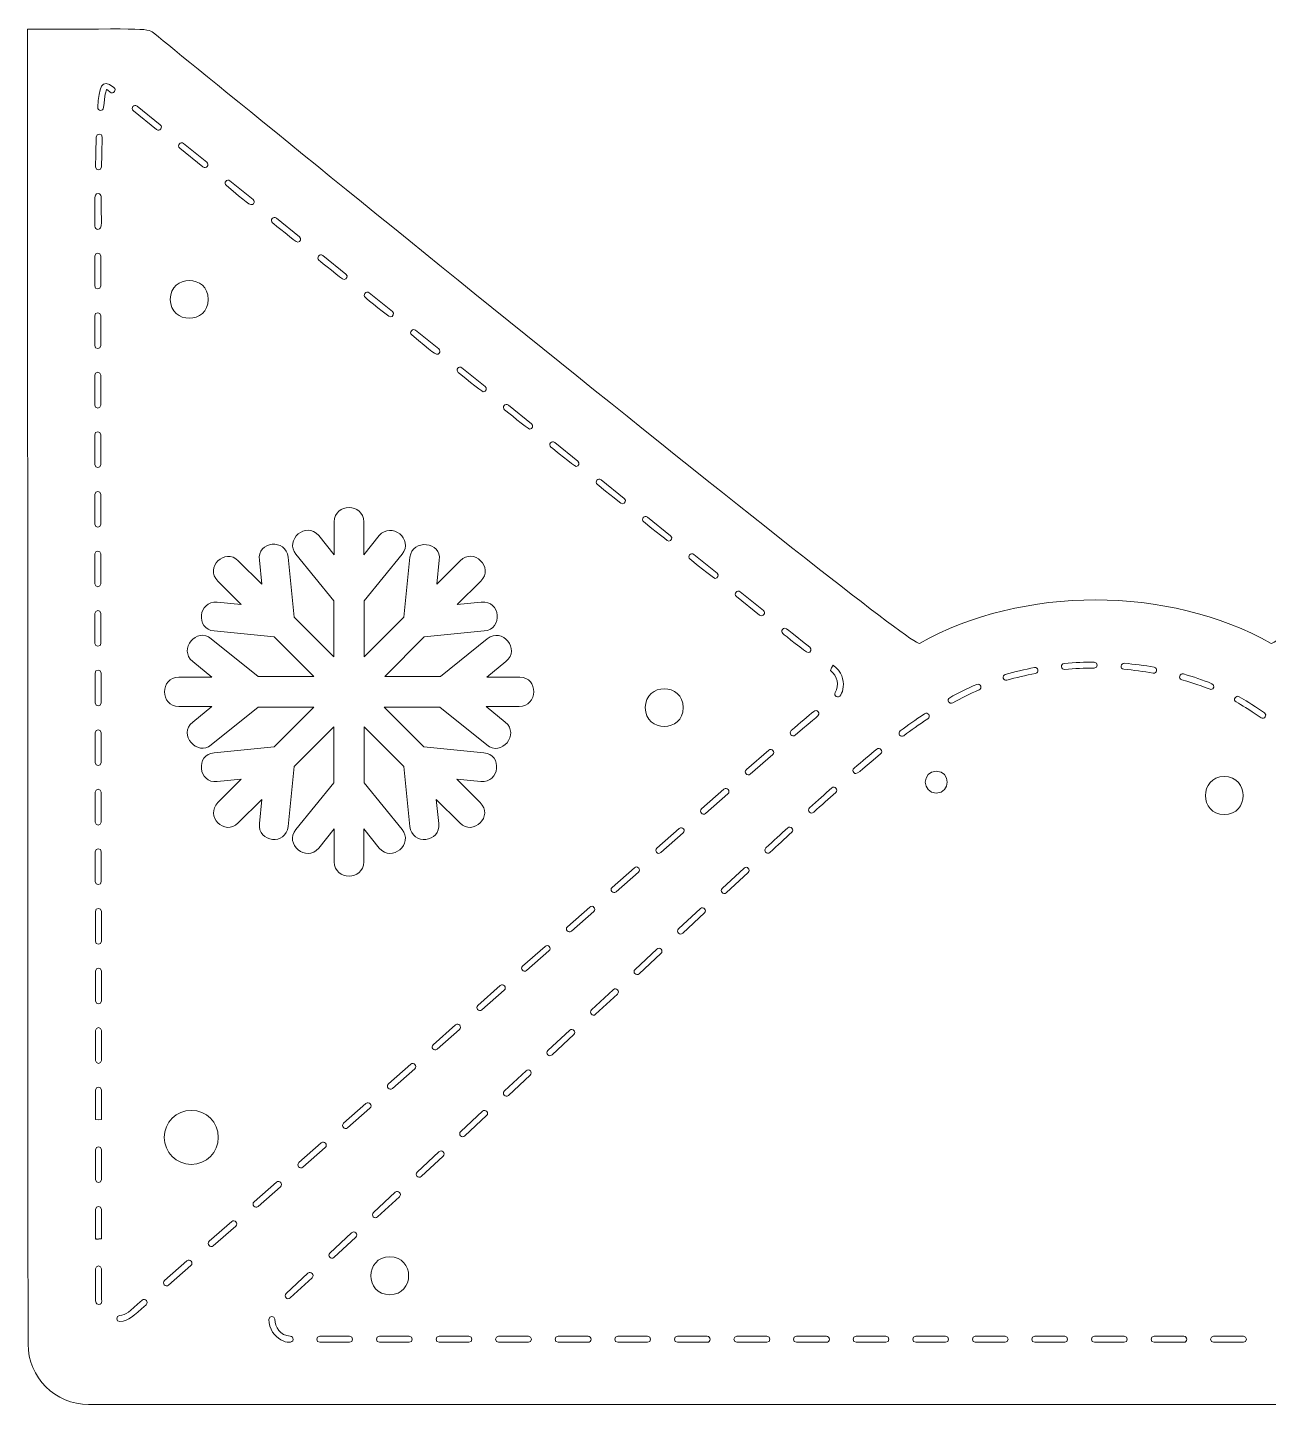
# Model space of a CAD drawing. Header units: inches. Extents: x 0.8 to 13, y 0.4 to 9.6.
# Drawn here: x 8.091 to 10.964, y 4.015 to 7.204 of the extents above; entities that cross this region are included whole.
import ezdxf

# ---------------------------------------------------------------- set-up
doc = ezdxf.new("R2010")
doc.units = ezdxf.units.IN
doc.header["$MEASUREMENT"] = 0
doc.layers.add('_U+0421_U+043B_U+043E_U+0439 1', color=7, linetype='Continuous')

msp = doc.modelspace()

# ---------------------------------------------------------------- linework, layer by layer
at = {"layer": '_U+0421_U+043B_U+043E_U+0439 1', "color": 12, "lineweight": 9, "true_color": 0xe30613}
msp.add_open_spline([(13.0343, 7.2003), (13.0343, 7.2003), (13.0336, 4.4131), (13.0331, 4.1545), (13.033, 4.0772), (12.9703, 4.0147), (12.893, 4.0147), (12.893, 4.0147), (8.2322, 4.0147), (8.2322, 4.0147), (8.1549, 4.0147), (8.0922, 4.0772), (8.0921, 4.1545), (8.0916, 4.4131), (8.0909, 7.2003), (8.0909, 7.2003), (8.378, 7.2003), (8.3676, 7.204), (8.3857, 7.1892), (8.5484, 7.0565), (10.1329, 5.765), (10.1555, 5.7777), (10.3953, 5.9119), (10.7308, 5.9117), (10.9702, 5.7777), (10.9928, 5.765), (12.5774, 7.0565), (12.7402, 7.1892), (12.7583, 7.2041), (12.7483, 7.2003), (13.0343, 7.2003)], degree=3, knots=[0, 0, 0, 0, 1, 1, 1, 2, 2, 2, 3, 3, 3, 4, 4, 4, 5, 5, 5, 6, 6, 6, 7, 7, 7, 8, 8, 8, 9, 9, 9, 10, 10, 10, 10], dxfattribs=at)
at = {"layer": '_U+0421_U+043B_U+043E_U+0439 1', "color": 7, "lineweight": 9, "true_color": 0xffffff}
for points, knots in [([(8.2533, 7.0197), (8.2525, 7.0105), (8.2664, 7.0094), (8.2671, 7.0186), (8.2695, 7.049), (8.2725, 7.0581), (8.2741, 7.0608), (8.2759, 7.0597), (8.2803, 7.056), (8.2821, 7.0546), (8.2892, 7.0488), (8.298, 7.0596), (8.2908, 7.0654), (8.261, 7.0895), (8.2567, 7.0633), (8.2533, 7.0197)], [0, 0, 0, 0, 1, 1, 1, 2, 2, 2, 3, 3, 3, 4, 4, 4, 5, 5, 5, 5]), ([(8.3445, 7.0221), (8.3374, 7.0279), (8.3287, 7.0171), (8.3358, 7.0113), (8.3358, 7.0113), (8.3896, 6.9681), (8.3896, 6.9681), (8.3967, 6.9623), (8.4054, 6.9731), (8.3983, 6.9789), (8.3983, 6.9789), (8.3445, 7.0221), (8.3445, 7.0221)], [0, 0, 0, 0, 1, 1, 1, 2, 2, 2, 3, 3, 3, 4, 4, 4, 4]), ([(8.2499, 6.9505), (8.2493, 6.9308), (8.2488, 6.908), (8.2483, 6.8815), (8.2482, 6.8723), (8.2621, 6.8722), (8.2622, 6.8813), (8.2627, 6.9077), (8.2632, 6.9304), (8.2638, 6.9501), (8.2641, 6.9593), (8.2502, 6.9597), (8.2499, 6.9505)], [0, 0, 0, 0, 1, 1, 1, 2, 2, 2, 3, 3, 3, 4, 4, 4, 4]), ([(8.497, 6.8815), (8.5042, 6.8757), (8.5129, 6.8865), (8.5057, 6.8923), (8.5057, 6.8923), (8.452, 6.9356), (8.452, 6.9356), (8.4449, 6.9413), (8.4361, 6.9305), (8.4433, 6.9248), (8.4433, 6.9248), (8.497, 6.8815), (8.497, 6.8815)], [0, 0, 0, 0, 1, 1, 1, 2, 2, 2, 3, 3, 3, 4, 4, 4, 4]), ([(8.6142, 6.796), (8.6166, 6.799), (8.6162, 6.8033), (8.6132, 6.8058), (8.6132, 6.8058), (8.5595, 6.849), (8.5595, 6.849), (8.5526, 6.8546), (8.5437, 6.8439), (8.5511, 6.8379), (8.597, 6.801), (8.6075, 6.7876), (8.6142, 6.796)], [0, 0, 0, 0, 1, 1, 1, 2, 2, 2, 3, 3, 3, 4, 4, 4, 4]), ([(8.2545, 6.8194), (8.2425, 6.8195), (8.2473, 6.8007), (8.2469, 6.7436), (8.2469, 6.7397), (8.25, 6.7366), (8.2538, 6.7366), (8.2656, 6.7366), (8.2608, 6.7536), (8.2614, 6.8124), (8.2614, 6.8162), (8.2583, 6.8194), (8.2545, 6.8194)], [0, 0, 0, 0, 1, 1, 1, 2, 2, 2, 3, 3, 3, 4, 4, 4, 4]), ([(8.7163, 6.7068), (8.7228, 6.7068), (8.7257, 6.7151), (8.7206, 6.7192), (8.7206, 6.7192), (8.6669, 6.7625), (8.6669, 6.7625), (8.6598, 6.7682), (8.651, 6.7574), (8.6582, 6.7517), (8.6613, 6.7491), (8.7123, 6.7068), (8.7163, 6.7068)], [0, 0, 0, 0, 1, 1, 1, 2, 2, 2, 3, 3, 3, 4, 4, 4, 4]), ([(8.2605, 6.6745), (8.2605, 6.6837), (8.2467, 6.6837), (8.2466, 6.6746), (8.2466, 6.6746), (8.2464, 6.6056), (8.2464, 6.6056), (8.2464, 6.5964), (8.2603, 6.5964), (8.2603, 6.6056), (8.2603, 6.6056), (8.2605, 6.6745), (8.2605, 6.6745)], [0, 0, 0, 0, 1, 1, 1, 2, 2, 2, 3, 3, 3, 4, 4, 4, 4]), ([(8.8237, 6.6203), (8.8302, 6.6203), (8.8332, 6.6285), (8.8281, 6.6326), (8.8281, 6.6326), (8.7743, 6.6759), (8.7743, 6.6759), (8.7672, 6.6817), (8.7585, 6.6708), (8.7656, 6.6651), (8.7687, 6.6626), (8.8197, 6.6203), (8.8237, 6.6203)], [0, 0, 0, 0, 1, 1, 1, 2, 2, 2, 3, 3, 3, 4, 4, 4, 4]), ([(8.5093, 6.5744), (8.5093, 6.6325), (8.4214, 6.6326), (8.4214, 6.5744), (8.4214, 6.5163), (8.5093, 6.5162), (8.5093, 6.5744)], [0, 0, 0, 0, 1, 1, 1, 2, 2, 2, 2]), ([(8.9311, 6.5337), (8.9377, 6.5337), (8.9406, 6.5419), (8.9355, 6.546), (8.9355, 6.546), (8.8818, 6.5893), (8.8818, 6.5893), (8.8746, 6.5951), (8.8659, 6.5843), (8.8731, 6.5785), (8.8762, 6.576), (8.9271, 6.5337), (8.9311, 6.5337)], [0, 0, 0, 0, 1, 1, 1, 2, 2, 2, 3, 3, 3, 4, 4, 4, 4]), ([(8.2463, 6.5366), (8.2463, 6.5366), (8.2463, 6.4676), (8.2463, 6.4676), (8.2463, 6.4585), (8.2602, 6.4585), (8.2602, 6.4676), (8.2602, 6.4676), (8.2602, 6.5366), (8.2602, 6.5366), (8.2602, 6.5458), (8.2463, 6.5458), (8.2463, 6.5366)], [0, 0, 0, 0, 1, 1, 1, 2, 2, 2, 3, 3, 3, 4, 4, 4, 4]), ([(9.0439, 6.4497), (9.0463, 6.4527), (9.0459, 6.4571), (9.0429, 6.4595), (9.0429, 6.4595), (8.9892, 6.5028), (8.9892, 6.5028), (8.982, 6.5085), (8.9733, 6.4977), (8.9805, 6.492), (9.0266, 6.4548), (9.0372, 6.4413), (9.0439, 6.4497)], [0, 0, 0, 0, 1, 1, 1, 2, 2, 2, 3, 3, 3, 4, 4, 4, 4]), ([(9.1459, 6.3606), (9.1524, 6.3606), (9.1554, 6.3688), (9.1503, 6.3729), (9.1503, 6.3729), (9.0966, 6.4162), (9.0966, 6.4162), (9.0894, 6.422), (9.0807, 6.4111), (9.0879, 6.4054), (9.091, 6.4029), (9.1419, 6.3606), (9.1459, 6.3606)], [0, 0, 0, 0, 1, 1, 1, 2, 2, 2, 3, 3, 3, 4, 4, 4, 4]), ([(8.2463, 6.3296), (8.2463, 6.3296), (8.2463, 6.3986), (8.2463, 6.3986), (8.2463, 6.4078), (8.2602, 6.4078), (8.2602, 6.3986), (8.2602, 6.3986), (8.2602, 6.3297), (8.2602, 6.3297), (8.2602, 6.3205), (8.2463, 6.3205), (8.2463, 6.3296)], [0, 0, 0, 0, 1, 1, 1, 2, 2, 2, 3, 3, 3, 4, 4, 4, 4]), ([(9.2533, 6.274), (9.2598, 6.274), (9.2628, 6.2823), (9.2577, 6.2864), (9.2577, 6.2864), (9.204, 6.3296), (9.204, 6.3296), (9.1968, 6.3354), (9.1881, 6.3246), (9.1953, 6.3188), (9.1984, 6.3163), (9.2493, 6.274), (9.2533, 6.274)], [0, 0, 0, 0, 1, 1, 1, 2, 2, 2, 3, 3, 3, 4, 4, 4, 4]), ([(8.2603, 6.1917), (8.2603, 6.1917), (8.2603, 6.2607), (8.2603, 6.2607), (8.2603, 6.2699), (8.2464, 6.2698), (8.2464, 6.2607), (8.2464, 6.2607), (8.2464, 6.1917), (8.2464, 6.1917), (8.2465, 6.1825), (8.2603, 6.1825), (8.2603, 6.1917)], [0, 0, 0, 0, 1, 1, 1, 2, 2, 2, 3, 3, 3, 4, 4, 4, 4]), ([(9.3607, 6.1875), (9.3672, 6.1875), (9.3701, 6.1957), (9.365, 6.1998), (9.365, 6.1998), (9.3113, 6.2431), (9.3113, 6.2431), (9.3042, 6.2488), (9.2955, 6.238), (9.3026, 6.2323), (9.3057, 6.2298), (9.3567, 6.1875), (9.3607, 6.1875)], [0, 0, 0, 0, 1, 1, 1, 2, 2, 2, 3, 3, 3, 4, 4, 4, 4]), ([(9.468, 6.1009), (9.4746, 6.1009), (9.4775, 6.1092), (9.4724, 6.1133), (9.4724, 6.1133), (9.4187, 6.1565), (9.4187, 6.1565), (9.4115, 6.1623), (9.4028, 6.1515), (9.41, 6.1457), (9.4131, 6.1432), (9.464, 6.1009), (9.468, 6.1009)], [0, 0, 0, 0, 1, 1, 1, 2, 2, 2, 3, 3, 3, 4, 4, 4, 4]), ([(8.2605, 6.0537), (8.2605, 6.0537), (8.2604, 6.1227), (8.2604, 6.1227), (8.2604, 6.1319), (8.2465, 6.1318), (8.2465, 6.1227), (8.2465, 6.1227), (8.2466, 6.0537), (8.2466, 6.0537), (8.2467, 6.0445), (8.2605, 6.0445), (8.2605, 6.0537)], [0, 0, 0, 0, 1, 1, 1, 2, 2, 2, 3, 3, 3, 4, 4, 4, 4]), ([(8.6275, 5.3605), (8.6233, 5.316), (8.69, 5.3091), (8.6941, 5.3535), (8.6941, 5.3535), (8.708, 5.4924), (8.708, 5.4924), (8.708, 5.4924), (8.7997, 5.5841), (8.7997, 5.5841), (8.7997, 5.5841), (8.7997, 5.4549), (8.7997, 5.4549), (8.7997, 5.4549), (8.7122, 5.3466), (8.7122, 5.3466), (8.6841, 5.3129), (8.7363, 5.2692), (8.765, 5.3035), (8.765, 5.3035), (8.8011, 5.348), (8.8011, 5.348), (8.8011, 5.348), (8.8011, 5.2716), (8.8011, 5.2716), (8.8011, 5.2272), (8.8691, 5.2272), (8.8691, 5.2716), (8.8691, 5.2716), (8.8691, 5.348), (8.8691, 5.348), (8.8691, 5.348), (8.9052, 5.3035), (8.9052, 5.3035), (8.9346, 5.2683), (8.9849, 5.3143), (8.958, 5.3466), (8.958, 5.3466), (8.8705, 5.4549), (8.8705, 5.4549), (8.8705, 5.4549), (8.8705, 5.5841), (8.8705, 5.5841), (8.8705, 5.5841), (8.9622, 5.4924), (8.9622, 5.4924), (8.9622, 5.4924), (8.9761, 5.3535), (8.9761, 5.3535), (8.9802, 5.3091), (9.0483, 5.316), (9.0427, 5.3605), (9.0427, 5.3605), (9.0372, 5.416), (9.0372, 5.416), (9.0372, 5.416), (9.0913, 5.3619), (9.0913, 5.3619), (9.1233, 5.3299), (9.1705, 5.3785), (9.1386, 5.4091), (9.1386, 5.4091), (9.0844, 5.4633), (9.0844, 5.4633), (9.0844, 5.4633), (9.14, 5.4577), (9.14, 5.4577), (9.1844, 5.4535), (9.1913, 5.5202), (9.1469, 5.5244), (9.1469, 5.5244), (9.008, 5.5383), (9.008, 5.5383), (9.008, 5.5383), (8.9163, 5.6299), (8.9163, 5.6299), (8.9163, 5.6299), (9.0455, 5.6299), (9.0455, 5.6299), (9.0455, 5.6299), (9.1538, 5.5424), (9.1538, 5.5424), (9.1875, 5.5144), (9.2312, 5.5666), (9.1969, 5.5952), (9.1969, 5.5952), (9.1525, 5.6313), (9.1525, 5.6313), (9.1525, 5.6313), (9.2288, 5.6313), (9.2288, 5.6313), (9.2727, 5.6313), (9.2747, 5.6994), (9.2302, 5.6994), (9.2302, 5.6994), (9.1538, 5.6994), (9.1538, 5.6994), (9.1538, 5.6994), (9.1983, 5.7355), (9.1983, 5.7355), (9.233, 5.7633), (9.19, 5.816), (9.1552, 5.7883), (9.1552, 5.7883), (9.0469, 5.7008), (9.0469, 5.7008), (9.0469, 5.7008), (8.9177, 5.7008), (8.9177, 5.7008), (8.9177, 5.7008), (9.0094, 5.7924), (9.0094, 5.7924), (9.0094, 5.7924), (9.1483, 5.8063), (9.1483, 5.8063), (9.1927, 5.8105), (9.1858, 5.8785), (9.1413, 5.873), (9.1413, 5.873), (9.0858, 5.8674), (9.0858, 5.8674), (9.0858, 5.8674), (9.14, 5.9216), (9.14, 5.9216), (9.1719, 5.9535), (9.1233, 6.0008), (9.0927, 5.9688), (9.0927, 5.9688), (9.0386, 5.9147), (9.0386, 5.9147), (9.0386, 5.9147), (9.0441, 5.9702), (9.0441, 5.9702), (9.0496, 6.0136), (8.9818, 6.0204), (8.9761, 5.9772), (8.9761, 5.9772), (8.9622, 5.8383), (8.9622, 5.8383), (8.9622, 5.8383), (8.8705, 5.7466), (8.8705, 5.7466), (8.8705, 5.7466), (8.8705, 5.8758), (8.8705, 5.8758), (8.8705, 5.8758), (8.958, 5.9841), (8.958, 5.9841), (8.9858, 6.0188), (8.933, 6.0605), (8.9052, 6.0272), (8.9052, 6.0272), (8.8691, 5.9827), (8.8691, 5.9827), (8.8691, 5.9827), (8.8691, 6.0591), (8.8691, 6.0591), (8.8691, 6.1035), (8.8011, 6.1035), (8.8011, 6.0591), (8.8011, 6.0591), (8.8011, 5.9827), (8.8011, 5.9827), (8.8011, 5.9827), (8.765, 6.0272), (8.765, 6.0272), (8.7356, 6.0624), (8.6853, 6.0164), (8.7122, 5.9841), (8.7122, 5.9841), (8.7997, 5.8758), (8.7997, 5.8758), (8.7997, 5.8758), (8.7997, 5.7466), (8.7997, 5.7466), (8.7997, 5.7466), (8.708, 5.8383), (8.708, 5.8383), (8.708, 5.8383), (8.6941, 5.9772), (8.6941, 5.9772), (8.69, 6.0216), (8.6219, 6.0147), (8.6275, 5.9702), (8.6275, 5.9702), (8.633, 5.9147), (8.633, 5.9147), (8.633, 5.9147), (8.5788, 5.9688), (8.5788, 5.9688), (8.5481, 5.9996), (8.4996, 5.9536), (8.5316, 5.9216), (8.5316, 5.9216), (8.5858, 5.8674), (8.5858, 5.8674), (8.5858, 5.8674), (8.5302, 5.873), (8.5302, 5.873), (8.4858, 5.8772), (8.4788, 5.8105), (8.5233, 5.8063), (8.5233, 5.8063), (8.6622, 5.7924), (8.6622, 5.7924), (8.6622, 5.7924), (8.7538, 5.7008), (8.7538, 5.7008), (8.7538, 5.7008), (8.6247, 5.7008), (8.6247, 5.7008), (8.6247, 5.7008), (8.5163, 5.7883), (8.5163, 5.7883), (8.4827, 5.8163), (8.4389, 5.7641), (8.4733, 5.7355), (8.4733, 5.7355), (8.5177, 5.6994), (8.5177, 5.6994), (8.5177, 5.6994), (8.4413, 5.6994), (8.4413, 5.6994), (8.3969, 5.6994), (8.3969, 5.6313), (8.4413, 5.6313), (8.4413, 5.6313), (8.5177, 5.6313), (8.5177, 5.6313), (8.5177, 5.6313), (8.4733, 5.5952), (8.4733, 5.5952), (8.4381, 5.5659), (8.4841, 5.5155), (8.5163, 5.5424), (8.5163, 5.5424), (8.6247, 5.6299), (8.6247, 5.6299), (8.6247, 5.6299), (8.7538, 5.6299), (8.7538, 5.6299), (8.7538, 5.6299), (8.6622, 5.5383), (8.6622, 5.5383), (8.6622, 5.5383), (8.5233, 5.5244), (8.5233, 5.5244), (8.4788, 5.5202), (8.4858, 5.4522), (8.5302, 5.4577), (8.5302, 5.4577), (8.5858, 5.4633), (8.5858, 5.4633), (8.5858, 5.4633), (8.5316, 5.4091), (8.5316, 5.4091), (8.5008, 5.3783), (8.5469, 5.3299), (8.5788, 5.3619), (8.5788, 5.3619), (8.633, 5.416), (8.633, 5.416), (8.633, 5.416), (8.6275, 5.3605), (8.6275, 5.3605)], [0, 0, 0, 0, 1, 1, 1, 2, 2, 2, 3, 3, 3, 4, 4, 4, 5, 5, 5, 6, 6, 6, 7, 7, 7, 8, 8, 8, 9, 9, 9, 10, 10, 10, 11, 11, 11, 12, 12, 12, 13, 13, 13, 14, 14, 14, 15, 15, 15, 16, 16, 16, 17, 17, 17, 18, 18, 18, 19, 19, 19, 20, 20, 20, 21, 21, 21, 22, 22, 22, 23, 23, 23, 24, 24, 24, 25, 25, 25, 26, 26, 26, 27, 27, 27, 28, 28, 28, 29, 29, 29, 30, 30, 30, 31, 31, 31, 32, 32, 32, 33, 33, 33, 34, 34, 34, 35, 35, 35, 36, 36, 36, 37, 37, 37, 38, 38, 38, 39, 39, 39, 40, 40, 40, 41, 41, 41, 42, 42, 42, 43, 43, 43, 44, 44, 44, 45, 45, 45, 46, 46, 46, 47, 47, 47, 48, 48, 48, 49, 49, 49, 50, 50, 50, 51, 51, 51, 52, 52, 52, 53, 53, 53, 54, 54, 54, 55, 55, 55, 56, 56, 56, 57, 57, 57, 58, 58, 58, 59, 59, 59, 60, 60, 60, 61, 61, 61, 62, 62, 62, 63, 63, 63, 64, 64, 64, 65, 65, 65, 66, 66, 66, 67, 67, 67, 68, 68, 68, 69, 69, 69, 70, 70, 70, 71, 71, 71, 72, 72, 72, 73, 73, 73, 74, 74, 74, 75, 75, 75, 76, 76, 76, 77, 77, 77, 78, 78, 78, 79, 79, 79, 80, 80, 80, 81, 81, 81, 82, 82, 82, 83, 83, 83, 84, 84, 84, 85, 85, 85, 86, 86, 86, 87, 87, 87, 88, 88, 88, 88]), ([(9.5754, 6.0144), (9.5819, 6.0144), (9.5848, 6.0227), (9.5797, 6.0268), (9.5797, 6.0268), (9.5261, 6.07), (9.5261, 6.07), (9.5189, 6.0758), (9.5102, 6.0649), (9.5173, 6.0592), (9.5204, 6.0567), (9.5714, 6.0144), (9.5754, 6.0144)], [0, 0, 0, 0, 1, 1, 1, 2, 2, 2, 3, 3, 3, 4, 4, 4, 4]), ([(8.2607, 5.9157), (8.2607, 5.9157), (8.2606, 5.9847), (8.2606, 5.9847), (8.2606, 5.994), (8.2467, 5.9937), (8.2467, 5.9847), (8.2467, 5.9847), (8.2468, 5.9157), (8.2468, 5.9157), (8.2468, 5.9065), (8.2607, 5.9065), (8.2607, 5.9157)], [0, 0, 0, 0, 1, 1, 1, 2, 2, 2, 3, 3, 3, 4, 4, 4, 4]), ([(9.6827, 5.928), (9.6892, 5.928), (9.6922, 5.9363), (9.6871, 5.9404), (9.6871, 5.9404), (9.6334, 5.9836), (9.6334, 5.9836), (9.6263, 5.9893), (9.6175, 5.9785), (9.6247, 5.9728), (9.6278, 5.9703), (9.6787, 5.928), (9.6827, 5.928)], [0, 0, 0, 0, 1, 1, 1, 2, 2, 2, 3, 3, 3, 4, 4, 4, 4]), ([(9.7857, 5.8433), (9.7929, 5.8376), (9.8016, 5.8484), (9.7944, 5.8541), (9.7944, 5.8541), (9.7407, 5.8972), (9.7407, 5.8972), (9.7336, 5.903), (9.7249, 5.8921), (9.732, 5.8864), (9.732, 5.8864), (9.7857, 5.8433), (9.7857, 5.8433)], [0, 0, 0, 0, 1, 1, 1, 2, 2, 2, 3, 3, 3, 4, 4, 4, 4]), ([(8.2609, 5.7777), (8.2609, 5.7777), (8.2608, 5.8467), (8.2608, 5.8467), (8.2608, 5.856), (8.2469, 5.8556), (8.2469, 5.8467), (8.2469, 5.8467), (8.247, 5.7777), (8.247, 5.7777), (8.247, 5.7685), (8.2609, 5.7685), (8.2609, 5.7777)], [0, 0, 0, 0, 1, 1, 1, 2, 2, 2, 3, 3, 3, 4, 4, 4, 4]), ([(9.8977, 5.7561), (9.9043, 5.7561), (9.9072, 5.7644), (9.902, 5.7685), (9.8512, 5.8085), (9.8451, 5.8185), (9.8384, 5.8101), (9.836, 5.8071), (9.8365, 5.8027), (9.8395, 5.8003), (9.8426, 5.7979), (9.8938, 5.7561), (9.8977, 5.7561)], [0, 0, 0, 0, 1, 1, 1, 2, 2, 2, 3, 3, 3, 4, 4, 4, 4]), ([(8.2611, 5.6397), (8.2611, 5.6397), (8.261, 5.7087), (8.261, 5.7087), (8.261, 5.7179), (8.2471, 5.7179), (8.2471, 5.7087), (8.2471, 5.7087), (8.2472, 5.6397), (8.2472, 5.6397), (8.2473, 5.6305), (8.2611, 5.6305), (8.2611, 5.6397)], [0, 0, 0, 0, 1, 1, 1, 2, 2, 2, 3, 3, 3, 4, 4, 4, 4]), ([(9.9567, 5.7266), (9.9567, 5.7266), (9.9563, 5.7269), (9.9562, 5.7269), (9.9562, 5.7269), (9.9522, 5.7213), (9.9522, 5.7213), (9.9522, 5.7213), (9.9496, 5.7146), (9.9496, 5.7146), (9.9666, 5.7022), (9.9699, 5.68), (9.9606, 5.6637), (9.9587, 5.6604), (9.9599, 5.6562), (9.9632, 5.6543), (9.9771, 5.6463), (9.9948, 5.699), (9.9567, 5.7266)], [0, 0, 0, 0, 1, 1, 1, 2, 2, 2, 3, 3, 3, 4, 4, 4, 5, 5, 5, 6, 6, 6, 6]), ([(10.3581, 5.6923), (10.3795, 5.6985), (10.4018, 5.7037), (10.4245, 5.7079), (10.4335, 5.7096), (10.431, 5.7233), (10.422, 5.7216), (10.3989, 5.7173), (10.3761, 5.7119), (10.3542, 5.7056), (10.3454, 5.703), (10.3493, 5.6897), (10.3581, 5.6923)], [0, 0, 0, 0, 1, 1, 1, 2, 2, 2, 3, 3, 3, 4, 4, 4, 4]), ([(10.4922, 5.7172), (10.5147, 5.7193), (10.5377, 5.7204), (10.5604, 5.7204), (10.5696, 5.7205), (10.5696, 5.7343), (10.5604, 5.7343), (10.5399, 5.7343), (10.5152, 5.7333), (10.4909, 5.7311), (10.4817, 5.7302), (10.4831, 5.7164), (10.4922, 5.7172)], [0, 0, 0, 0, 1, 1, 1, 2, 2, 2, 3, 3, 3, 4, 4, 4, 4]), ([(10.6287, 5.7176), (10.6515, 5.7157), (10.6743, 5.7127), (10.6964, 5.7087), (10.7055, 5.7071), (10.7079, 5.7208), (10.6989, 5.7224), (10.6763, 5.7264), (10.6531, 5.7295), (10.6299, 5.7315), (10.6209, 5.7324), (10.6195, 5.7184), (10.6287, 5.7176)], [0, 0, 0, 0, 1, 1, 1, 2, 2, 2, 3, 3, 3, 4, 4, 4, 4]), ([(10.763, 5.6935), (10.7938, 5.6847), (10.8301, 5.6709), (10.8301, 5.6709), (10.8377, 5.6709), (10.8398, 5.6814), (10.8327, 5.6842), (10.8117, 5.6928), (10.7895, 5.7004), (10.7668, 5.7068), (10.758, 5.7093), (10.7541, 5.696), (10.763, 5.6935)], [0, 0, 0, 0, 1, 1, 1, 2, 2, 2, 3, 3, 3, 4, 4, 4, 4]), ([(9.5209, 5.6288), (9.5209, 5.5707), (9.6089, 5.5706), (9.6089, 5.6288), (9.6089, 5.6869), (9.5209, 5.687), (9.5209, 5.6288)], [0, 0, 0, 0, 1, 1, 1, 2, 2, 2, 2]), ([(10.2884, 5.6826), (10.2664, 5.6734), (10.2453, 5.6631), (10.2257, 5.6518), (10.2178, 5.6473), (10.2246, 5.6352), (10.2327, 5.6398), (10.2518, 5.6508), (10.2723, 5.6608), (10.2937, 5.6697), (10.3022, 5.6732), (10.297, 5.686), (10.2884, 5.6826)], [0, 0, 0, 0, 1, 1, 1, 2, 2, 2, 3, 3, 3, 4, 4, 4, 4]), ([(10.9541, 5.6169), (10.9222, 5.6382), (10.9101, 5.6458), (10.8956, 5.654), (10.8877, 5.6585), (10.8808, 5.6464), (10.8888, 5.6419), (10.9027, 5.6341), (10.9145, 5.6267), (10.9464, 5.6053), (10.954, 5.6002), (10.9617, 5.6118), (10.9541, 5.6169)], [0, 0, 0, 0, 1, 1, 1, 2, 2, 2, 3, 3, 3, 4, 4, 4, 4]), ([(9.9209, 5.6193), (9.9185, 5.6223), (9.9141, 5.6227), (9.9111, 5.6202), (9.8975, 5.6087), (9.8805, 5.5942), (9.8588, 5.5755), (9.8519, 5.5695), (9.861, 5.559), (9.8679, 5.565), (9.9175, 5.6078), (9.9277, 5.6112), (9.9209, 5.6193)], [0, 0, 0, 0, 1, 1, 1, 2, 2, 2, 3, 3, 3, 4, 4, 4, 4]), ([(10.1675, 5.6145), (10.1465, 5.6004), (10.1286, 5.5878), (10.1112, 5.5749), (10.1038, 5.5695), (10.1121, 5.5583), (10.1194, 5.5638), (10.1367, 5.5765), (10.1544, 5.589), (10.1752, 5.603), (10.1829, 5.6081), (10.1751, 5.6197), (10.1675, 5.6145)], [0, 0, 0, 0, 1, 1, 1, 2, 2, 2, 3, 3, 3, 4, 4, 4, 4]), ([(8.2613, 5.5017), (8.2613, 5.5017), (8.2612, 5.5707), (8.2612, 5.5707), (8.2612, 5.5799), (8.2473, 5.5799), (8.2473, 5.5707), (8.2473, 5.5707), (8.2474, 5.5017), (8.2474, 5.5017), (8.2475, 5.4925), (8.2613, 5.4925), (8.2613, 5.5017)], [0, 0, 0, 0, 1, 1, 1, 2, 2, 2, 3, 3, 3, 4, 4, 4, 4]), ([(9.7641, 5.4746), (9.7641, 5.4746), (9.8159, 5.5199), (9.8159, 5.5199), (9.8229, 5.5259), (9.8137, 5.5364), (9.8068, 5.5304), (9.8068, 5.5304), (9.7549, 5.4851), (9.7549, 5.4851), (9.748, 5.4791), (9.7572, 5.4686), (9.7641, 5.4746)], [0, 0, 0, 0, 1, 1, 1, 2, 2, 2, 3, 3, 3, 4, 4, 4, 4]), ([(10.0656, 5.5218), (10.0728, 5.5276), (10.0639, 5.5384), (10.0568, 5.5326), (10.0408, 5.5195), (10.0236, 5.5049), (10.0042, 5.4882), (10.0013, 5.4857), (10.001, 5.4813), (10.0035, 5.4784), (10.0103, 5.4705), (10.0133, 5.4791), (10.0656, 5.5218)], [0, 0, 0, 0, 1, 1, 1, 2, 2, 2, 3, 3, 3, 4, 4, 4, 4]), ([(10.1945, 5.4309), (10.2282, 5.4309), (10.2282, 5.4818), (10.1945, 5.4818), (10.1609, 5.4818), (10.1608, 5.4309), (10.1945, 5.4309)], [0, 0, 0, 0, 1, 1, 1, 2, 2, 2, 2]), ([(10.8612, 5.4691), (10.8031, 5.4691), (10.803, 5.3811), (10.8612, 5.3811), (10.9193, 5.3811), (10.9194, 5.4691), (10.8612, 5.4691)], [0, 0, 0, 0, 1, 1, 1, 2, 2, 2, 2]), ([(8.2615, 5.3637), (8.2615, 5.3637), (8.2614, 5.4327), (8.2614, 5.4327), (8.2614, 5.4419), (8.2475, 5.4419), (8.2475, 5.4327), (8.2475, 5.4327), (8.2476, 5.3637), (8.2476, 5.3637), (8.2476, 5.3545), (8.2615, 5.3545), (8.2615, 5.3637)], [0, 0, 0, 0, 1, 1, 1, 2, 2, 2, 3, 3, 3, 4, 4, 4, 4]), ([(9.6605, 5.3839), (9.6605, 5.3839), (9.7123, 5.4293), (9.7123, 5.4293), (9.7192, 5.4353), (9.7101, 5.4458), (9.7031, 5.4397), (9.7031, 5.4397), (9.6513, 5.3943), (9.6513, 5.3943), (9.6444, 5.3883), (9.6536, 5.3779), (9.6605, 5.3839)], [0, 0, 0, 0, 1, 1, 1, 2, 2, 2, 3, 3, 3, 4, 4, 4, 4]), ([(9.9526, 5.4427), (9.9368, 5.4287), (9.9199, 5.4134), (9.9015, 5.3967), (9.8947, 5.3905), (9.904, 5.3802), (9.9108, 5.3864), (9.9292, 5.4031), (9.9461, 5.4183), (9.9618, 5.4323), (9.9686, 5.4384), (9.9594, 5.4488), (9.9526, 5.4427)], [0, 0, 0, 0, 1, 1, 1, 2, 2, 2, 3, 3, 3, 4, 4, 4, 4]), ([(9.5995, 5.3489), (9.5995, 5.3489), (9.5478, 5.3034), (9.5478, 5.3034), (9.5409, 5.2974), (9.55, 5.2869), (9.5569, 5.293), (9.5569, 5.293), (9.6087, 5.3384), (9.6087, 5.3384), (9.6156, 5.3445), (9.6065, 5.3549), (9.5995, 5.3489)], [0, 0, 0, 0, 1, 1, 1, 2, 2, 2, 3, 3, 3, 4, 4, 4, 4]), ([(9.8506, 5.3503), (9.8347, 5.3357), (9.8179, 5.3202), (9.8, 5.3037), (9.7932, 5.2975), (9.8027, 5.2873), (9.8094, 5.2935), (9.8273, 5.31), (9.8441, 5.3255), (9.86, 5.3401), (9.8668, 5.3462), (9.8574, 5.3565), (9.8506, 5.3503)], [0, 0, 0, 0, 1, 1, 1, 2, 2, 2, 3, 3, 3, 4, 4, 4, 4]), ([(8.2617, 5.2257), (8.2617, 5.2257), (8.2616, 5.2947), (8.2616, 5.2947), (8.2616, 5.3039), (8.2477, 5.3039), (8.2477, 5.2947), (8.2477, 5.2947), (8.2478, 5.2257), (8.2478, 5.2257), (8.2478, 5.2165), (8.2617, 5.2165), (8.2617, 5.2257)], [0, 0, 0, 0, 1, 1, 1, 2, 2, 2, 3, 3, 3, 4, 4, 4, 4]), ([(9.4534, 5.202), (9.4534, 5.202), (9.5052, 5.2475), (9.5052, 5.2475), (9.5121, 5.2535), (9.5028, 5.2639), (9.496, 5.2579), (9.496, 5.2579), (9.4442, 5.2124), (9.4442, 5.2124), (9.4373, 5.2064), (9.4465, 5.1959), (9.4534, 5.202)], [0, 0, 0, 0, 1, 1, 1, 2, 2, 2, 3, 3, 3, 4, 4, 4, 4]), ([(9.7495, 5.257), (9.7495, 5.257), (9.699, 5.2101), (9.699, 5.2101), (9.6923, 5.2039), (9.7017, 5.1937), (9.7084, 5.2), (9.7084, 5.2), (9.7589, 5.2468), (9.7589, 5.2468), (9.7657, 5.253), (9.7562, 5.2632), (9.7495, 5.257)], [0, 0, 0, 0, 1, 1, 1, 2, 2, 2, 3, 3, 3, 4, 4, 4, 4]), ([(9.3498, 5.1109), (9.3498, 5.1109), (9.4016, 5.1564), (9.4016, 5.1564), (9.4085, 5.1625), (9.3993, 5.1729), (9.3924, 5.1669), (9.3924, 5.1669), (9.3406, 5.1213), (9.3406, 5.1213), (9.3338, 5.1153), (9.3429, 5.1049), (9.3498, 5.1109)], [0, 0, 0, 0, 1, 1, 1, 2, 2, 2, 3, 3, 3, 4, 4, 4, 4]), ([(9.6485, 5.1633), (9.6485, 5.1633), (9.5981, 5.1164), (9.5981, 5.1164), (9.5914, 5.1101), (9.6009, 5.1), (9.6076, 5.1062), (9.6076, 5.1062), (9.658, 5.1531), (9.658, 5.1531), (9.6647, 5.1593), (9.6553, 5.1695), (9.6485, 5.1633)], [0, 0, 0, 0, 1, 1, 1, 2, 2, 2, 3, 3, 3, 4, 4, 4, 4]), ([(8.2618, 5.0877), (8.2618, 5.0877), (8.2618, 5.1567), (8.2618, 5.1567), (8.2617, 5.1659), (8.2478, 5.1658), (8.2479, 5.1567), (8.2479, 5.1567), (8.2479, 5.0877), (8.2479, 5.0877), (8.2479, 5.0785), (8.2618, 5.0785), (8.2618, 5.0877)], [0, 0, 0, 0, 1, 1, 1, 2, 2, 2, 3, 3, 3, 4, 4, 4, 4]), ([(9.2462, 5.0198), (9.2462, 5.0198), (9.298, 5.0654), (9.298, 5.0654), (9.3049, 5.0714), (9.2957, 5.0819), (9.2889, 5.0758), (9.2889, 5.0758), (9.2371, 5.0303), (9.2371, 5.0303), (9.2302, 5.0242), (9.2394, 5.0138), (9.2462, 5.0198)], [0, 0, 0, 0, 1, 1, 1, 2, 2, 2, 3, 3, 3, 4, 4, 4, 4]), ([(9.5477, 5.0694), (9.5477, 5.0694), (9.4973, 5.0225), (9.4973, 5.0225), (9.4906, 5.0162), (9.5, 5.0061), (9.5068, 5.0123), (9.5068, 5.0123), (9.5572, 5.0593), (9.5572, 5.0593), (9.5639, 5.0655), (9.5544, 5.0757), (9.5477, 5.0694)], [0, 0, 0, 0, 1, 1, 1, 2, 2, 2, 3, 3, 3, 4, 4, 4, 4]), ([(8.2619, 4.9497), (8.2619, 4.9497), (8.2619, 5.0187), (8.2619, 5.0187), (8.2619, 5.0279), (8.248, 5.0279), (8.248, 5.0187), (8.248, 5.0187), (8.2481, 4.9497), (8.2481, 4.9497), (8.2481, 4.9405), (8.2619, 4.9405), (8.2619, 4.9497)], [0, 0, 0, 0, 1, 1, 1, 2, 2, 2, 3, 3, 3, 4, 4, 4, 4]), ([(9.1853, 4.9848), (9.1853, 4.9848), (9.1335, 4.9392), (9.1335, 4.9392), (9.1266, 4.9332), (9.1357, 4.9227), (9.1426, 4.9288), (9.1426, 4.9288), (9.1944, 4.9743), (9.1944, 4.9743), (9.2013, 4.9804), (9.1922, 4.9908), (9.1853, 4.9848)], [0, 0, 0, 0, 1, 1, 1, 2, 2, 2, 3, 3, 3, 4, 4, 4, 4]), ([(9.4469, 4.9755), (9.4469, 4.9755), (9.3964, 4.9286), (9.3964, 4.9286), (9.3897, 4.9223), (9.3992, 4.9122), (9.4059, 4.9184), (9.4059, 4.9184), (9.4563, 4.9654), (9.4563, 4.9654), (9.463, 4.9716), (9.4536, 4.9818), (9.4469, 4.9755)], [0, 0, 0, 0, 1, 1, 1, 2, 2, 2, 3, 3, 3, 4, 4, 4, 4]), ([(8.262, 4.8117), (8.262, 4.8117), (8.262, 4.8807), (8.262, 4.8807), (8.262, 4.8899), (8.2481, 4.8898), (8.2481, 4.8807), (8.2481, 4.8807), (8.2482, 4.8117), (8.2482, 4.8117), (8.2482, 4.8025), (8.262, 4.8025), (8.262, 4.8117)], [0, 0, 0, 0, 1, 1, 1, 2, 2, 2, 3, 3, 3, 4, 4, 4, 4]), ([(9.0817, 4.8937), (9.0817, 4.8937), (9.0299, 4.8481), (9.0299, 4.8481), (9.023, 4.8421), (9.0322, 4.8317), (9.039, 4.8377), (9.039, 4.8377), (9.0908, 4.8832), (9.0908, 4.8832), (9.0978, 4.8893), (9.0885, 4.8997), (9.0817, 4.8937)], [0, 0, 0, 0, 1, 1, 1, 2, 2, 2, 3, 3, 3, 4, 4, 4, 4]), ([(9.346, 4.8816), (9.346, 4.8816), (9.2956, 4.8347), (9.2956, 4.8347), (9.2889, 4.8284), (9.2983, 4.8182), (9.3051, 4.8245), (9.3051, 4.8245), (9.3555, 4.8715), (9.3555, 4.8715), (9.3622, 4.8777), (9.3528, 4.8879), (9.346, 4.8816)], [0, 0, 0, 0, 1, 1, 1, 2, 2, 2, 3, 3, 3, 4, 4, 4, 4]), ([(8.9781, 4.8026), (8.9781, 4.8026), (8.9263, 4.7571), (8.9263, 4.7571), (8.9194, 4.751), (8.9285, 4.7406), (8.9354, 4.7466), (8.9354, 4.7466), (8.9872, 4.7922), (8.9872, 4.7922), (8.9941, 4.7982), (8.985, 4.8087), (8.9781, 4.8026)], [0, 0, 0, 0, 1, 1, 1, 2, 2, 2, 3, 3, 3, 4, 4, 4, 4]), ([(9.2042, 4.7306), (9.2042, 4.7306), (9.2546, 4.7775), (9.2546, 4.7775), (9.2613, 4.7838), (9.2519, 4.794), (9.2451, 4.7877), (9.2451, 4.7877), (9.1947, 4.7408), (9.1947, 4.7408), (9.188, 4.7345), (9.1975, 4.7244), (9.2042, 4.7306)], [0, 0, 0, 0, 1, 1, 1, 2, 2, 2, 3, 3, 3, 4, 4, 4, 4]), ([(8.2621, 4.675), (8.2621, 4.675), (8.2621, 4.7427), (8.2621, 4.7427), (8.2621, 4.7519), (8.2482, 4.7519), (8.2482, 4.7427), (8.2482, 4.7427), (8.2482, 4.675), (8.2482, 4.675), (8.2482, 4.675), (8.2552, 4.6737), (8.2552, 4.6737), (8.2552, 4.6737), (8.2621, 4.675), (8.2621, 4.675)], [0, 0, 0, 0, 1, 1, 1, 2, 2, 2, 3, 3, 3, 4, 4, 4, 5, 5, 5, 5]), ([(8.47, 4.5709), (8.5045, 4.5709), (8.5325, 4.5989), (8.5325, 4.6334), (8.5325, 4.6679), (8.5045, 4.6959), (8.47, 4.6959), (8.4355, 4.6959), (8.4075, 4.6679), (8.4075, 4.6334), (8.4075, 4.5989), (8.4355, 4.5709), (8.47, 4.5709)], [0, 0, 0, 0, 1, 1, 1, 2, 2, 2, 3, 3, 3, 4, 4, 4, 4]), ([(8.8744, 4.7115), (8.8744, 4.7115), (8.8226, 4.666), (8.8226, 4.666), (8.8157, 4.6599), (8.8249, 4.6495), (8.8318, 4.6556), (8.8318, 4.6556), (8.8836, 4.7011), (8.8836, 4.7011), (8.8905, 4.7072), (8.8813, 4.7176), (8.8744, 4.7115)], [0, 0, 0, 0, 1, 1, 1, 2, 2, 2, 3, 3, 3, 4, 4, 4, 4]), ([(9.1442, 4.6938), (9.1442, 4.6938), (9.0938, 4.6469), (9.0938, 4.6469), (9.087, 4.6407), (9.0965, 4.6305), (9.1032, 4.6367), (9.1032, 4.6367), (9.1537, 4.6837), (9.1537, 4.6837), (9.1604, 4.6899), (9.1509, 4.7001), (9.1442, 4.6938)], [0, 0, 0, 0, 1, 1, 1, 2, 2, 2, 3, 3, 3, 4, 4, 4, 4]), ([(8.7708, 4.6204), (8.7708, 4.6204), (8.719, 4.5749), (8.719, 4.5749), (8.7121, 4.5689), (8.7212, 4.5584), (8.7282, 4.5645), (8.7282, 4.5645), (8.78, 4.61), (8.78, 4.61), (8.7869, 4.6161), (8.7776, 4.6265), (8.7708, 4.6204)], [0, 0, 0, 0, 1, 1, 1, 2, 2, 2, 3, 3, 3, 4, 4, 4, 4]), ([(8.2622, 4.5357), (8.2622, 4.5357), (8.2622, 4.6047), (8.2622, 4.6047), (8.2622, 4.6138), (8.2483, 4.6139), (8.2483, 4.6047), (8.2483, 4.6047), (8.2483, 4.5357), (8.2483, 4.5357), (8.2483, 4.5265), (8.2622, 4.5265), (8.2622, 4.5357)], [0, 0, 0, 0, 1, 1, 1, 2, 2, 2, 3, 3, 3, 4, 4, 4, 4]), ([(9.0433, 4.6), (9.0433, 4.6), (8.9928, 4.553), (8.9928, 4.553), (8.9861, 4.5468), (8.9955, 4.5366), (9.0022, 4.5429), (9.0022, 4.5429), (9.0527, 4.5898), (9.0527, 4.5898), (9.0595, 4.5961), (9.05, 4.6062), (9.0433, 4.6)], [0, 0, 0, 0, 1, 1, 1, 2, 2, 2, 3, 3, 3, 4, 4, 4, 4]), ([(8.6672, 4.5294), (8.6672, 4.5294), (8.6153, 4.4838), (8.6153, 4.4838), (8.6085, 4.4778), (8.6176, 4.4674), (8.6245, 4.4734), (8.6245, 4.4734), (8.6763, 4.5189), (8.6763, 4.5189), (8.6832, 4.525), (8.6741, 4.5354), (8.6672, 4.5294)], [0, 0, 0, 0, 1, 1, 1, 2, 2, 2, 3, 3, 3, 4, 4, 4, 4]), ([(8.9012, 4.4491), (8.9012, 4.4491), (8.9517, 4.496), (8.9517, 4.496), (8.9584, 4.5022), (8.949, 4.5124), (8.9423, 4.5062), (8.9423, 4.5062), (8.8917, 4.4592), (8.8917, 4.4592), (8.885, 4.453), (8.8944, 4.4428), (8.9012, 4.4491)], [0, 0, 0, 0, 1, 1, 1, 2, 2, 2, 3, 3, 3, 4, 4, 4, 4]), ([(8.2622, 4.3983), (8.2622, 4.3983), (8.2622, 4.4667), (8.2622, 4.4667), (8.2622, 4.4758), (8.2483, 4.4758), (8.2483, 4.4667), (8.2483, 4.4667), (8.2483, 4.3983), (8.2483, 4.3983), (8.2525, 4.3979), (8.2513, 4.3978), (8.2622, 4.3983)], [0, 0, 0, 0, 1, 1, 1, 2, 2, 2, 3, 3, 3, 4, 4, 4, 4]), ([(8.5635, 4.4383), (8.5635, 4.4383), (8.5117, 4.3928), (8.5117, 4.3928), (8.5048, 4.3868), (8.5139, 4.3763), (8.5208, 4.3824), (8.5208, 4.3824), (8.5727, 4.4279), (8.5727, 4.4279), (8.5796, 4.4339), (8.5704, 4.4444), (8.5635, 4.4383)], [0, 0, 0, 0, 1, 1, 1, 2, 2, 2, 3, 3, 3, 4, 4, 4, 4]), ([(8.8412, 4.4123), (8.8412, 4.4123), (8.7907, 4.3655), (8.7907, 4.3655), (8.7839, 4.3592), (8.7934, 4.3491), (8.8001, 4.3553), (8.8001, 4.3553), (8.8507, 4.4022), (8.8507, 4.4022), (8.8574, 4.4084), (8.8479, 4.4186), (8.8412, 4.4123)], [0, 0, 0, 0, 1, 1, 1, 2, 2, 2, 3, 3, 3, 4, 4, 4, 4]), ([(8.2483, 4.3977), (8.2483, 4.3977), (8.2553, 4.3977), (8.2553, 4.3977), (8.2532, 4.3978), (8.2538, 4.3979), (8.2483, 4.3977)], [0, 0, 0, 0, 1, 1, 1, 2, 2, 2, 2]), ([(8.2623, 4.3287), (8.2623, 4.3378), (8.2484, 4.3378), (8.2484, 4.3287), (8.2484, 4.3287), (8.2484, 4.2597), (8.2484, 4.2597), (8.2483, 4.2529), (8.2489, 4.2464), (8.2557, 4.2464), (8.2599, 4.2464), (8.2632, 4.2501), (8.2626, 4.2542), (8.262, 4.2585), (8.2623, 4.3243), (8.2623, 4.3287)], [0, 0, 0, 0, 1, 1, 1, 2, 2, 2, 3, 3, 3, 4, 4, 4, 5, 5, 5, 5]), ([(8.4598, 4.3473), (8.4598, 4.3473), (8.408, 4.3017), (8.408, 4.3017), (8.4011, 4.2957), (8.4103, 4.2852), (8.4172, 4.2913), (8.4172, 4.2913), (8.469, 4.3368), (8.469, 4.3368), (8.4759, 4.3429), (8.4667, 4.3533), (8.4598, 4.3473)], [0, 0, 0, 0, 1, 1, 1, 2, 2, 2, 3, 3, 3, 4, 4, 4, 4]), ([(8.9295, 4.3568), (8.8714, 4.3568), (8.8713, 4.2689), (8.9295, 4.2689), (8.9877, 4.2688), (8.9876, 4.3568), (8.9295, 4.3568)], [0, 0, 0, 0, 1, 1, 1, 2, 2, 2, 2]), ([(8.7401, 4.3186), (8.7401, 4.3186), (8.6896, 4.2717), (8.6896, 4.2717), (8.6828, 4.2655), (8.6923, 4.2553), (8.699, 4.2616), (8.699, 4.2616), (8.7496, 4.3084), (8.7496, 4.3084), (8.7563, 4.3147), (8.7468, 4.3248), (8.7401, 4.3186)], [0, 0, 0, 0, 1, 1, 1, 2, 2, 2, 3, 3, 3, 4, 4, 4, 4]), ([(8.3562, 4.2562), (8.3252, 4.229), (8.3199, 4.2217), (8.3039, 4.2207), (8.2948, 4.2201), (8.2954, 4.2064), (8.3048, 4.2068), (8.3265, 4.2082), (8.335, 4.2191), (8.3653, 4.2458), (8.3722, 4.2518), (8.3631, 4.2622), (8.3562, 4.2562)], [0, 0, 0, 0, 1, 1, 1, 2, 2, 2, 3, 3, 3, 4, 4, 4, 4]), ([(8.6992, 4.1727), (8.6759, 4.1744), (8.6634, 4.1941), (8.6634, 4.212), (8.6634, 4.2211), (8.6495, 4.2211), (8.6495, 4.2119), (8.6495, 4.1653), (8.7044, 4.148), (8.7056, 4.1653), (8.7059, 4.1691), (8.703, 4.1724), (8.6992, 4.1727)], [0, 0, 0, 0, 1, 1, 1, 2, 2, 2, 3, 3, 3, 4, 4, 4, 4]), ([(8.8366, 4.1726), (8.8366, 4.1726), (8.7677, 4.1726), (8.7677, 4.1726), (8.7585, 4.1726), (8.7585, 4.1587), (8.7677, 4.1587), (8.7677, 4.1587), (8.8366, 4.1587), (8.8366, 4.1587), (8.8458, 4.1587), (8.8458, 4.1726), (8.8366, 4.1726)], [0, 0, 0, 0, 1, 1, 1, 2, 2, 2, 3, 3, 3, 4, 4, 4, 4]), ([(8.9746, 4.1726), (8.9746, 4.1726), (8.9056, 4.1726), (8.9056, 4.1726), (8.8964, 4.1726), (8.8964, 4.1587), (8.9056, 4.1587), (8.9056, 4.1587), (8.9746, 4.1587), (8.9746, 4.1587), (8.9837, 4.1587), (8.9837, 4.1726), (8.9746, 4.1726)], [0, 0, 0, 0, 1, 1, 1, 2, 2, 2, 3, 3, 3, 4, 4, 4, 4]), ([(9.1125, 4.1726), (9.1125, 4.1726), (9.0435, 4.1726), (9.0435, 4.1726), (9.0343, 4.1726), (9.0343, 4.1587), (9.0435, 4.1587), (9.0435, 4.1587), (9.1125, 4.1587), (9.1125, 4.1587), (9.1217, 4.1587), (9.1217, 4.1726), (9.1125, 4.1726)], [0, 0, 0, 0, 1, 1, 1, 2, 2, 2, 3, 3, 3, 4, 4, 4, 4]), ([(9.2504, 4.1726), (9.2504, 4.1726), (9.1815, 4.1726), (9.1815, 4.1726), (9.1723, 4.1726), (9.1723, 4.1587), (9.1815, 4.1587), (9.1815, 4.1587), (9.2504, 4.1587), (9.2504, 4.1587), (9.2596, 4.1587), (9.2596, 4.1726), (9.2504, 4.1726)], [0, 0, 0, 0, 1, 1, 1, 2, 2, 2, 3, 3, 3, 4, 4, 4, 4]), ([(9.3884, 4.1726), (9.3884, 4.1726), (9.3194, 4.1726), (9.3194, 4.1726), (9.3102, 4.1726), (9.3102, 4.1587), (9.3194, 4.1587), (9.3194, 4.1587), (9.3884, 4.1587), (9.3884, 4.1587), (9.3922, 4.1587), (9.3953, 4.1618), (9.3953, 4.1657), (9.3953, 4.1695), (9.3922, 4.1726), (9.3884, 4.1726)], [0, 0, 0, 0, 1, 1, 1, 2, 2, 2, 3, 3, 3, 4, 4, 4, 5, 5, 5, 5]), ([(9.5263, 4.1726), (9.5263, 4.1726), (9.4573, 4.1726), (9.4573, 4.1726), (9.4482, 4.1726), (9.4482, 4.1587), (9.4573, 4.1587), (9.4573, 4.1587), (9.5263, 4.1587), (9.5263, 4.1587), (9.5355, 4.1587), (9.5355, 4.1726), (9.5263, 4.1726)], [0, 0, 0, 0, 1, 1, 1, 2, 2, 2, 3, 3, 3, 4, 4, 4, 4]), ([(9.6642, 4.1726), (9.6642, 4.1726), (9.5953, 4.1726), (9.5953, 4.1726), (9.5861, 4.1726), (9.5861, 4.1587), (9.5953, 4.1587), (9.5953, 4.1587), (9.6642, 4.1587), (9.6642, 4.1587), (9.6681, 4.1587), (9.6712, 4.1618), (9.6712, 4.1657), (9.6712, 4.1695), (9.6681, 4.1726), (9.6642, 4.1726)], [0, 0, 0, 0, 1, 1, 1, 2, 2, 2, 3, 3, 3, 4, 4, 4, 5, 5, 5, 5]), ([(9.8022, 4.1726), (9.8022, 4.1726), (9.7332, 4.1726), (9.7332, 4.1726), (9.724, 4.1726), (9.724, 4.1587), (9.7332, 4.1587), (9.7332, 4.1587), (9.8022, 4.1587), (9.8022, 4.1587), (9.8114, 4.1587), (9.8114, 4.1726), (9.8022, 4.1726)], [0, 0, 0, 0, 1, 1, 1, 2, 2, 2, 3, 3, 3, 4, 4, 4, 4]), ([(9.9401, 4.1726), (9.9401, 4.1726), (9.8711, 4.1726), (9.8711, 4.1726), (9.862, 4.1726), (9.862, 4.1587), (9.8711, 4.1587), (9.8711, 4.1587), (9.9401, 4.1587), (9.9401, 4.1587), (9.9439, 4.1587), (9.9471, 4.1618), (9.9471, 4.1657), (9.9471, 4.1695), (9.944, 4.1726), (9.9401, 4.1726)], [0, 0, 0, 0, 1, 1, 1, 2, 2, 2, 3, 3, 3, 4, 4, 4, 5, 5, 5, 5]), ([(10.0781, 4.1726), (10.0781, 4.1726), (10.0091, 4.1726), (10.0091, 4.1726), (9.9999, 4.1726), (9.9999, 4.1587), (10.0091, 4.1587), (10.0091, 4.1587), (10.0781, 4.1587), (10.0781, 4.1587), (10.0872, 4.1587), (10.0872, 4.1726), (10.0781, 4.1726)], [0, 0, 0, 0, 1, 1, 1, 2, 2, 2, 3, 3, 3, 4, 4, 4, 4]), ([(10.216, 4.1726), (10.216, 4.1726), (10.147, 4.1726), (10.147, 4.1726), (10.1378, 4.1726), (10.1378, 4.1587), (10.147, 4.1587), (10.147, 4.1587), (10.216, 4.1587), (10.216, 4.1587), (10.2252, 4.1587), (10.2252, 4.1726), (10.216, 4.1726)], [0, 0, 0, 0, 1, 1, 1, 2, 2, 2, 3, 3, 3, 4, 4, 4, 4]), ([(10.3539, 4.1726), (10.3539, 4.1726), (10.285, 4.1726), (10.285, 4.1726), (10.2758, 4.1726), (10.2758, 4.1587), (10.285, 4.1587), (10.285, 4.1587), (10.3539, 4.1587), (10.3539, 4.1587), (10.3631, 4.1587), (10.3631, 4.1726), (10.3539, 4.1726)], [0, 0, 0, 0, 1, 1, 1, 2, 2, 2, 3, 3, 3, 4, 4, 4, 4]), ([(10.4919, 4.1726), (10.4919, 4.1726), (10.4229, 4.1726), (10.4229, 4.1726), (10.4137, 4.1726), (10.4137, 4.1587), (10.4229, 4.1587), (10.4229, 4.1587), (10.4919, 4.1587), (10.4919, 4.1587), (10.501, 4.1587), (10.501, 4.1726), (10.4919, 4.1726)], [0, 0, 0, 0, 1, 1, 1, 2, 2, 2, 3, 3, 3, 4, 4, 4, 4]), ([(10.6298, 4.1726), (10.6298, 4.1726), (10.5608, 4.1726), (10.5608, 4.1726), (10.5516, 4.1726), (10.5516, 4.1587), (10.5608, 4.1587), (10.5608, 4.1587), (10.6298, 4.1587), (10.6298, 4.1587), (10.639, 4.1587), (10.639, 4.1726), (10.6298, 4.1726)], [0, 0, 0, 0, 1, 1, 1, 2, 2, 2, 3, 3, 3, 4, 4, 4, 4]), ([(10.7677, 4.1726), (10.7677, 4.1726), (10.6988, 4.1726), (10.6988, 4.1726), (10.6896, 4.1726), (10.6896, 4.1587), (10.6988, 4.1587), (10.6988, 4.1587), (10.7677, 4.1587), (10.7677, 4.1587), (10.7716, 4.1587), (10.7747, 4.1618), (10.7747, 4.1657), (10.7747, 4.1695), (10.7716, 4.1726), (10.7677, 4.1726)], [0, 0, 0, 0, 1, 1, 1, 2, 2, 2, 3, 3, 3, 4, 4, 4, 5, 5, 5, 5]), ([(10.9057, 4.1726), (10.9057, 4.1726), (10.8367, 4.1726), (10.8367, 4.1726), (10.8275, 4.1726), (10.8275, 4.1587), (10.8367, 4.1587), (10.8367, 4.1587), (10.9057, 4.1587), (10.9057, 4.1587), (10.9148, 4.1587), (10.9148, 4.1726), (10.9057, 4.1726)], [0, 0, 0, 0, 1, 1, 1, 2, 2, 2, 3, 3, 3, 4, 4, 4, 4])]:
    msp.add_open_spline(points, degree=3, knots=knots, dxfattribs=at)

doc.saveas('drawing.dxf')
